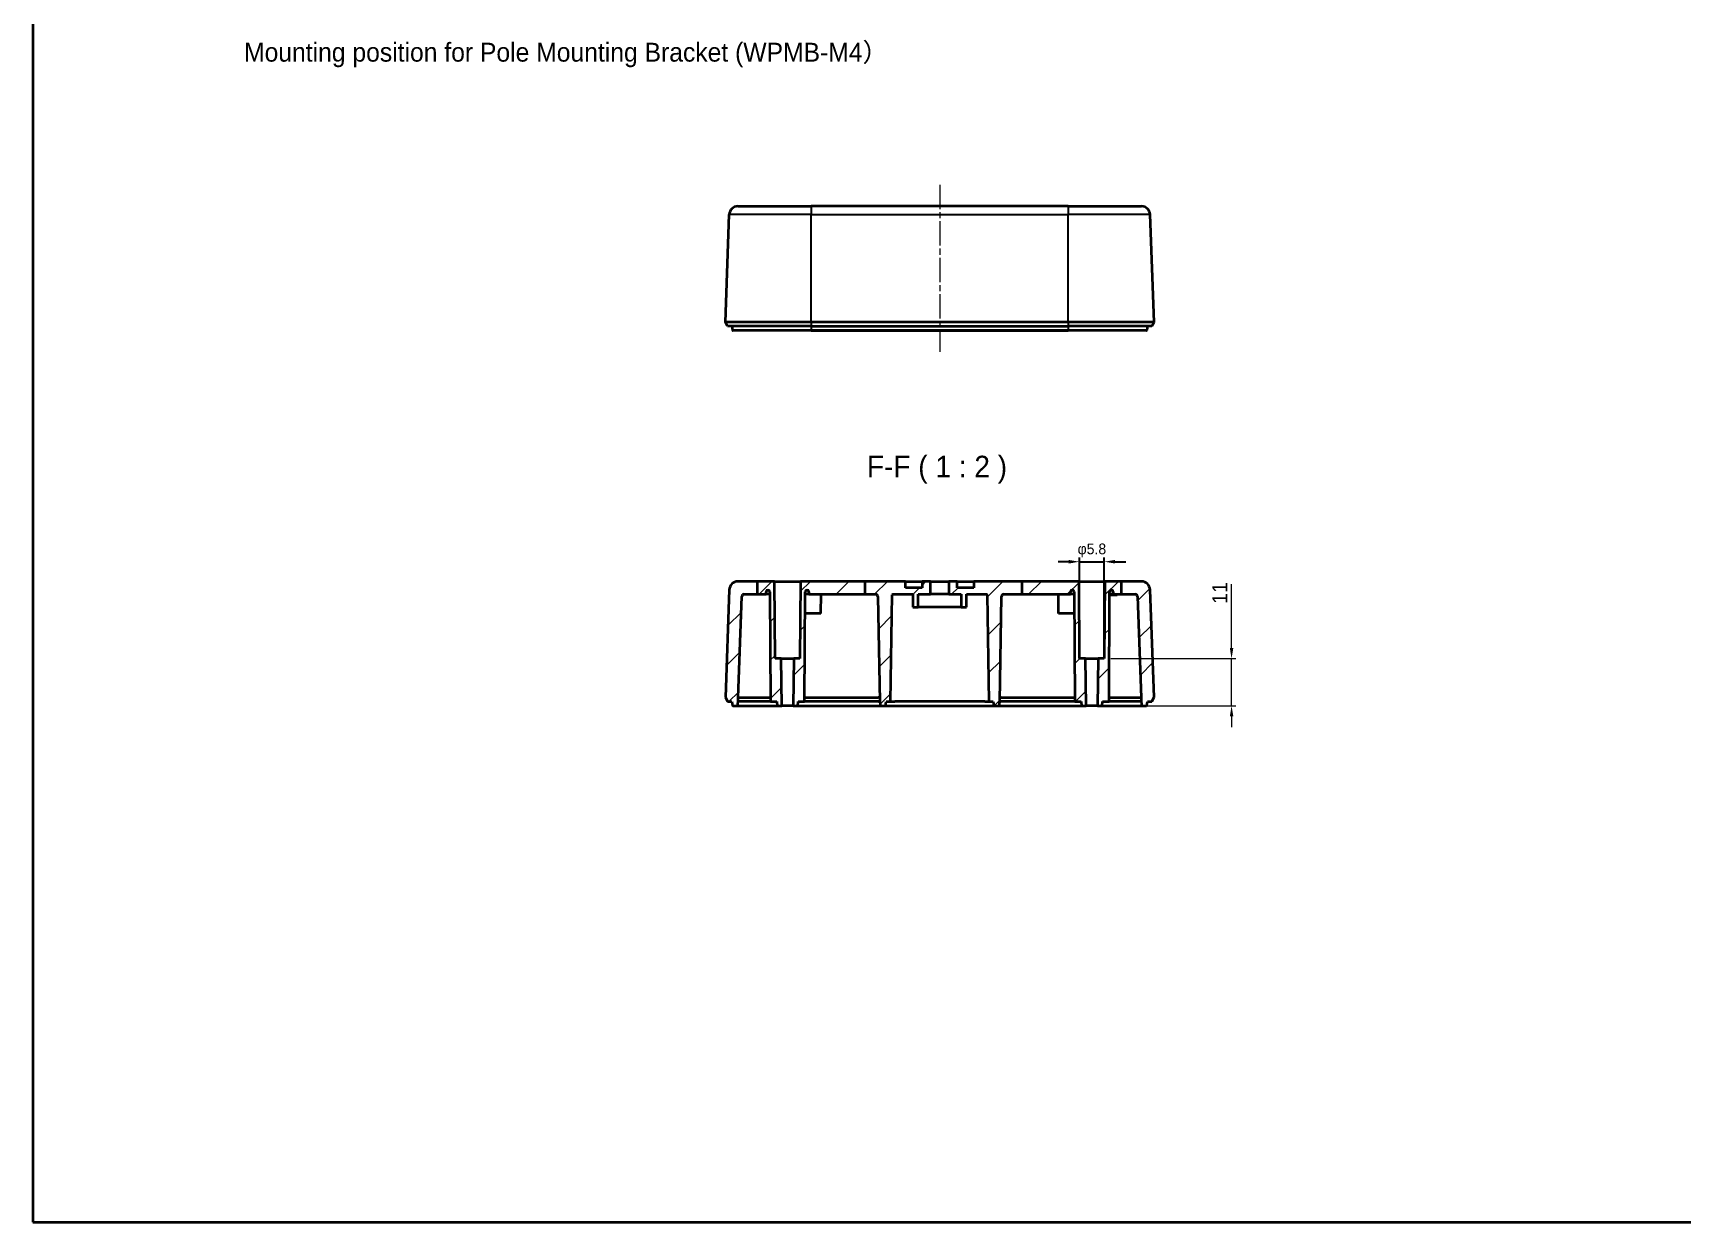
# Model space of a CAD drawing. Header units: millimetres. Extents: x -225 to 2542, y -269 to 293.
# Drawn here: x 1760.4 to 2145.1, y -269.3 to 8.1 of the extents above; entities that cross this region are included whole.
import ezdxf

# ---------------------------------------------------------------- set-up
doc = ezdxf.new("R2010")
doc.units = ezdxf.units.MM
doc.linetypes.add('CHAIN', pattern=[0.3543, 0.2362, -0.0295, 0.0591, -0.0295])
doc.layers.get('Defpoints').update_dxf_attribs({"lineweight": 25})
for name, color, linetype, lineweight in [('AM_5', 3, 'Continuous', 25), ('Border (ISO)', 7, 'Continuous', 35), ('Dimension (ISO)', 7, 'Continuous', 18), ('Symbol (ISO)', 7, 'Continuous', 18), ('Visible (ISO)', 7, 'Continuous', 35), ('Visible Narrow (ISO)', 7, 'Continuous', 25)]:
    doc.layers.add(name, color=color, linetype=linetype, lineweight=lineweight)
doc.layers.add('Centerline (ISO)', color=7, linetype='Continuous', lineweight=18, true_color=0x80ffff)
doc.layers.add('Hatch (ISO)', color=1, linetype='Continuous', lineweight=18, true_color=0xff0000)
doc.styles.add('Note Text (TK)', font='MS PGothic.ttf')
doc.dimstyles.new('Default - Method 1b (TK)', dxfattribs={"dimtxt": 2.5, "dimasz": 2.5, "dimexe": 1, "dimexo": 1.5, "dimgap": 1, "dimtad": 1, "dimtoh": 1, "dimrnd": 1e-08, "dimdsep": 46, "dimtxsty": 'Note Text (TK)', "dimcen": 0.09, "dimdle": 5, "dimclrd": 100, "dimclre": 100, "dimclrt": 7, "dimadec": 1, "dimazin": 1, "dimtfac": 1, "dimtmove": 0, "dimatfit": 3, "dimfxl": 1, "dimtolj": 1, "dimlwd": -1, "dimlwe": -1, "dimarcsym": 0})

# ---------------------------------------------------------------- blocks, each defined once
blk = doc.blocks.new('図面枠 tk図枠')
at = {"layer": 'Border (ISO)'}
for p, q in [((14.5, 289), (14.5, 8)), ((14.5, 8), (405.5, 8))]:
    blk.add_line(p, q, dxfattribs=at)
blk = doc.blocks.new('*D73')
at = {"layer": 'Defpoints', "color": 0, "transparency": 16777216}
for p in [(2010.31, -137.84), (2009.82, -148.84), (2039.99, -148.84)]:
    blk.add_point(p, dxfattribs=at)
at = {"layer": 'Dimension (ISO)', "color": 100, "transparency": 16777216}
for p, q in [((2039.99, -135.34), (2039.99, -120.47)), ((2011.81, -137.84), (2040.99, -137.84)), ((2039.99, -148.84), (2039.99, -137.84)), ((2011.32, -148.84), (2040.99, -148.84)), ((2039.99, -151.34), (2039.99, -153.84))]:
    blk.add_line(p, q, dxfattribs=at)
for points in [[(2039.58, -135.34), (2040.41, -135.34), (2039.99, -137.84)], [(2039.58, -151.34), (2040.41, -151.34), (2039.99, -148.84)]]:
    blk.add_solid(points, dxfattribs=at)
at = {"layer": 'Dimension (ISO)', "color": 7, "transparency": 16777216, "insert": (2037.24, -125.07), "char_height": 3.5, "attachment_point": 4, "rotation": 90, "style": 'Note Text (TK)'}
blk.add_mtext('\\A1;11', dxfattribs=at)
blk = doc.blocks.new('*D105')
at = {"layer": 'AM_5', "color": 100, "transparency": 16777216}
for p, q in [((2002.01, -115.23), (1999.51, -115.23)), ((2004.51, -136.34), (2004.51, -114.23)), ((2004.51, -115.23), (2010.31, -115.23)), ((2010.31, -136.34), (2010.31, -114.23)), ((2012.81, -115.23), (2015.31, -115.23))]:
    blk.add_line(p, q, dxfattribs=at)
for points in [[(2002.01, -114.82), (2002.01, -115.65), (2004.51, -115.23)], [(2012.81, -114.82), (2012.81, -115.65), (2010.31, -115.23)]]:
    blk.add_solid(points, dxfattribs=at)
at = {"layer": 'Defpoints', "color": 0, "transparency": 16777216}
for p in [(2010.31, -115.23), (2004.51, -137.84), (2010.31, -137.84)]:
    blk.add_point(p, dxfattribs=at)
at = {"layer": 'AM_5', "color": 7, "transparency": 16777216, "insert": (2007.41, -112.61), "char_height": 2.5, "attachment_point": 5, "style": 'Note Text (TK)'}
blk.add_mtext('\\A1;{\\fMS PGothic|b0|i0|c128|p50;φ}5.8', dxfattribs=at)

msp = doc.modelspace()

# ---------------------------------------------------------------- hatches: boundary and pattern name
at = {"layer": 'Hatch (ISO)'}
h = msp.add_hatch(dxfattribs=at)
h.set_pattern_fill('ANSI31', color=256, scale=50.8, style=0)
h.set_pattern_definition([(45, (1731.4036, -285.3023), (-4.49013, 4.49013), [])])
edge = h.paths.add_edge_path()
edge.add_line((1929.3112, -119.83717), (1929.3112, -122.83717))
edge.add_line((1929.3112, -122.83717), (1926.28013, -122.83717))
edge.add_ellipse((1926.28013, -123.33717), major_axis=(-0.49966, 0.01851), ratio=1, start_angle=272.1210964, end_angle=360)
edge.add_line((1925.78048, -123.31866), (1924.90736, -146.8927))
edge.add_line((1924.90736, -146.8927), (1924.90736, -147.83717))
edge.add_line((1924.90736, -147.83717), (1924.74561, -148.75453))
edge.add_ellipse((1924.64713, -148.73717), major_axis=(0, -0.1), ratio=1, start_angle=0, end_angle=80, ccw=False)
edge.add_line((1924.64713, -148.83717), (1923.6676, -148.83717))
edge.add_ellipse((1923.6676, -148.73717), major_axis=(-0.09848, -0.01736), ratio=1, start_angle=0, end_angle=80, ccw=False)
edge.add_line((1923.56912, -148.75453), (1923.40736, -147.83717))
edge.add_line((1923.40736, -147.83717), (1922.40736, -147.83717))
edge.add_line((1922.40736, -147.83717), (1921.90736, -146.83717))
edge.add_line((1921.90736, -146.83717), (1922.83603, -121.76314))
edge.add_ellipse((1924.83466, -121.83717), major_axis=(0, 2), ratio=1, start_angle=0, end_angle=87.8789036, ccw=False)
edge.add_line((1924.83466, -119.83717), (1929.3112, -119.83717))
edge = h.paths.add_edge_path()
edge.add_line((2014.2066, -119.83717), (2014.2066, -122.83717))
edge.add_line((2014.2066, -122.83717), (2017.53459, -122.83717))
edge.add_ellipse((2017.53459, -123.33717), major_axis=(0, 0.5), ratio=1, start_angle=272.1210964, end_angle=360, ccw=False)
edge.add_line((2018.03425, -123.31866), (2018.90736, -146.8927))
edge.add_line((2018.90736, -146.8927), (2018.90736, -147.83717))
edge.add_line((2018.90736, -147.83717), (2019.06912, -148.75453))
edge.add_ellipse((2019.1676, -148.73717), major_axis=(-0.09848, -0.01736), ratio=1, start_angle=0, end_angle=80)
edge.add_line((2019.1676, -148.83717), (2020.14713, -148.83717))
edge.add_ellipse((2020.14713, -148.73717), major_axis=(0, -0.1), ratio=1, start_angle=0, end_angle=80)
edge.add_line((2020.24561, -148.75453), (2020.40736, -147.83717))
edge.add_line((2020.40736, -147.83717), (2021.40736, -147.83717))
edge.add_line((2021.40736, -147.83717), (2021.90736, -146.83717))
edge.add_line((2021.90736, -146.83717), (2020.9787, -121.76314))
edge.add_ellipse((2018.98007, -121.83717), major_axis=(1.99863, 0.07402), ratio=1, start_angle=0, end_angle=87.8789036)
edge.add_line((2018.98007, -119.83717), (2014.2066, -119.83717))
edge = h.paths.add_edge_path()
edge.add_line((1991.04155, -119.83717), (1991.04155, -122.83717))
edge.add_line((1991.04155, -122.83717), (2002.40736, -122.83717))
edge.add_line((2002.40736, -122.83717), (2002.41052, -122.23507))
edge.add_ellipse((2002.81051, -122.23717), major_axis=(-0.39999, 0.00209), ratio=1, start_angle=270.3, end_angle=360, ccw=False)
edge.add_line((2002.81051, -121.83717), (2002.87332, -121.83717))
edge.add_ellipse((2002.87332, -122.23717), major_axis=(0, 0.4), ratio=1, start_angle=270.3, end_angle=360, ccw=False)
edge.add_line((2003.27331, -122.23507), (2003.40736, -147.83717))
edge.add_line((2003.40736, -147.83717), (2004.90736, -147.83717))
edge.add_line((2004.90736, -147.83717), (2004.99485, -148.83717))
edge.add_line((2004.99485, -148.83717), (2006.05736, -148.83717))
edge.add_line((2006.05736, -148.83717), (2005.90736, -137.83717))
edge.add_line((2005.90736, -137.83717), (2004.50736, -137.83717))
edge.add_line((2004.50736, -137.83717), (2004.40736, -119.83717))
edge.add_line((2004.40736, -119.83717), (1991.04155, -119.83717))
edge = h.paths.add_edge_path()
edge.add_line((1954.48217, -119.83717), (1954.48217, -122.83717))
edge.add_line((1954.48217, -122.83717), (1941.40736, -122.83717))
edge.add_line((1941.40736, -122.83717), (1941.40421, -122.23507))
edge.add_ellipse((1941.00422, -122.23717), major_axis=(0, 0.4), ratio=1, start_angle=270.3, end_angle=360)
edge.add_line((1941.00422, -121.83717), (1940.94141, -121.83717))
edge.add_ellipse((1940.94141, -122.23717), major_axis=(-0.39999, 0.00209), ratio=1, start_angle=270.3, end_angle=360)
edge.add_line((1940.54142, -122.23507), (1940.40736, -147.83717))
edge.add_line((1940.40736, -147.83717), (1938.90736, -147.83717))
edge.add_line((1938.90736, -147.83717), (1938.81988, -148.83717))
edge.add_line((1938.81988, -148.83717), (1937.75736, -148.83717))
edge.add_line((1937.75736, -148.83717), (1937.90736, -137.83717))
edge.add_line((1937.90736, -137.83717), (1939.30736, -137.83717))
edge.add_line((1939.30736, -137.83717), (1939.40736, -119.83717))
edge.add_line((1939.40736, -119.83717), (1954.48217, -119.83717))
edge = h.paths.add_edge_path()
edge.add_line((1929.3112, -122.83717), (1931.40736, -122.83717))
edge.add_line((1931.40736, -122.83717), (1931.41052, -122.23507))
edge.add_ellipse((1931.81051, -122.23717), major_axis=(-0.39999, 0.00209), ratio=1, start_angle=270.3, end_angle=360, ccw=False)
edge.add_line((1931.81051, -121.83717), (1931.87332, -121.83717))
edge.add_ellipse((1931.87332, -122.23717), major_axis=(0, 0.4), ratio=1, start_angle=270.3, end_angle=360, ccw=False)
edge.add_line((1932.27331, -122.23507), (1932.40736, -147.83717))
edge.add_line((1932.40736, -147.83717), (1933.90736, -147.83717))
edge.add_line((1933.90736, -147.83717), (1933.99485, -148.83717))
edge.add_line((1933.99485, -148.83717), (1935.05736, -148.83717))
edge.add_line((1935.05736, -148.83717), (1934.90736, -137.83717))
edge.add_line((1934.90736, -137.83717), (1933.50736, -137.83717))
edge.add_line((1933.50736, -137.83717), (1933.40736, -119.83717))
edge.add_line((1933.40736, -119.83717), (1929.3112, -119.83717))
edge.add_line((1929.3112, -119.83717), (1929.3112, -122.83717))
edge = h.paths.add_edge_path()
edge.add_line((2014.2066, -119.83717), (2010.40736, -119.83717))
edge.add_line((2010.40736, -119.83717), (2010.30736, -137.83717))
edge.add_line((2010.30736, -137.83717), (2008.90736, -137.83717))
edge.add_line((2008.90736, -137.83717), (2008.75736, -148.83717))
edge.add_line((2008.75736, -148.83717), (2009.81988, -148.83717))
edge.add_line((2009.81988, -148.83717), (2009.90736, -147.83717))
edge.add_line((2009.90736, -147.83717), (2011.40736, -147.83717))
edge.add_line((2011.40736, -147.83717), (2011.54142, -122.23507))
edge.add_ellipse((2011.94141, -122.23717), major_axis=(-0.39999, 0.00209), ratio=1, start_angle=270.3, end_angle=360, ccw=False)
edge.add_line((2011.94141, -121.83717), (2012.00422, -121.83717))
edge.add_ellipse((2012.00422, -122.23717), major_axis=(0, 0.4), ratio=1, start_angle=270.3, end_angle=360, ccw=False)
edge.add_line((2012.40421, -122.23507), (2012.40736, -122.83717))
edge.add_line((2012.40736, -122.83717), (2014.2066, -122.83717))
edge.add_line((2014.2066, -122.83717), (2014.2066, -119.83717))
edge = h.paths.add_edge_path()
edge.add_line((1954.48217, -122.83717), (1956.97964, -122.83717))
edge.add_ellipse((1956.97964, -123.33717), major_axis=(0, 0.5), ratio=1, start_angle=271, end_angle=360, ccw=False)
edge.add_line((1957.47956, -123.32844), (1957.90736, -147.83717))
edge.add_line((1957.90736, -147.83717), (1958.06912, -148.75453))
edge.add_ellipse((1958.1676, -148.73717), major_axis=(-0.09848, -0.01736), ratio=1, start_angle=0, end_angle=80)
edge.add_line((1958.1676, -148.83717), (1959.14713, -148.83717))
edge.add_ellipse((1959.14713, -148.73717), major_axis=(0, -0.1), ratio=1, start_angle=0, end_angle=80)
edge.add_line((1959.24561, -148.75453), (1959.40736, -147.83717))
edge.add_line((1959.40736, -147.83717), (1960.40736, -147.83717))
edge.add_line((1960.40736, -147.83717), (1960.84203, -122.93542))
edge.add_ellipse((1960.94201, -122.93717), major_axis=(-0.09998, 0.00175), ratio=1, start_angle=271, end_angle=360, ccw=False)
edge.add_line((1960.94201, -122.83717), (1965.65736, -122.83717))
edge.add_line((1965.65736, -122.83717), (1965.65736, -125.83717))
edge.add_line((1965.65736, -125.83717), (1966.90736, -125.83717))
edge.add_line((1966.90736, -125.83717), (1966.90736, -122.83717))
edge.add_line((1966.90736, -122.83717), (1969.75736, -122.83717))
edge.add_line((1969.75736, -122.83717), (1969.75736, -119.83717))
edge.add_line((1969.75736, -119.83717), (1967.80736, -119.83717))
edge.add_line((1967.80736, -119.83717), (1967.80736, -121.33717))
edge.add_line((1967.80736, -121.33717), (1963.90736, -121.33717))
edge.add_line((1963.90736, -121.33717), (1963.90736, -119.83717))
edge.add_line((1963.90736, -119.83717), (1954.48217, -119.83717))
edge.add_line((1954.48217, -119.83717), (1954.48217, -122.83717))
edge = h.paths.add_edge_path()
edge.add_line((1991.04155, -119.83717), (1979.90736, -119.83717))
edge.add_line((1979.90736, -119.83717), (1979.90736, -121.33717))
edge.add_line((1979.90736, -121.33717), (1976.00736, -121.33717))
edge.add_line((1976.00736, -121.33717), (1976.00736, -119.83717))
edge.add_line((1976.00736, -119.83717), (1974.05736, -119.83717))
edge.add_line((1974.05736, -119.83717), (1974.05736, -122.83717))
edge.add_line((1974.05736, -122.83717), (1976.90736, -122.83717))
edge.add_line((1976.90736, -122.83717), (1976.90736, -125.83717))
edge.add_line((1976.90736, -125.83717), (1978.15736, -125.83717))
edge.add_line((1978.15736, -125.83717), (1978.15736, -122.83717))
edge.add_line((1978.15736, -122.83717), (1982.87272, -122.83717))
edge.add_ellipse((1982.87272, -122.93717), major_axis=(0, 0.1), ratio=1, start_angle=271, end_angle=360, ccw=False)
edge.add_line((1982.9727, -122.93542), (1983.40736, -147.83717))
edge.add_line((1983.40736, -147.83717), (1984.40736, -147.83717))
edge.add_line((1984.40736, -147.83717), (1984.56912, -148.75453))
edge.add_ellipse((1984.6676, -148.73717), major_axis=(-0.09848, -0.01736), ratio=1, start_angle=0, end_angle=80)
edge.add_line((1984.6676, -148.83717), (1985.64713, -148.83717))
edge.add_ellipse((1985.64713, -148.73717), major_axis=(0, -0.1), ratio=1, start_angle=0, end_angle=80)
edge.add_line((1985.74561, -148.75453), (1985.90736, -147.83717))
edge.add_line((1985.90736, -147.83717), (1986.33517, -123.32844))
edge.add_ellipse((1986.83509, -123.33717), major_axis=(-0.49992, 0.00873), ratio=1, start_angle=271, end_angle=360, ccw=False)
edge.add_line((1986.83509, -122.83717), (1991.04155, -122.83717))
edge.add_line((1991.04155, -122.83717), (1991.04155, -119.83717))

# ---------------------------------------------------------------- linework, layer by layer
at = {"layer": 'Centerline (ISO)', "linetype": 'CHAIN', "ltscale": 23.990969}
msp.add_line((1971.90736, -27.30006), (1971.90736, -66.21743), dxfattribs=at)
at = {"layer": 'Visible (ISO)'}
for p, q in [((1921.90736, -59.30006), (1922.83603, -34.22604)), ((1924.83466, -32.30006), (1941.90736, -32.30006)), ((2001.90736, -32.30006), (1941.90736, -32.30006)), ((2001.90736, -32.30006), (2018.98007, -32.30006)), ((2021.90736, -59.30006), (2020.9787, -34.22604)), ((1922.40736, -60.30006), (1921.90736, -59.30006)), ((1941.90736, -59.30006), (1921.90736, -59.30006)), ((1941.90736, -60.30006), (1922.40736, -60.30006)), ((1923.40736, -60.30006), (1923.56912, -61.21743)), ((1941.90736, -61.30006), (1923.6676, -61.30006)), ((2001.90736, -59.30006), (1941.90736, -59.30006)), ((1941.90736, -60.30006), (2001.90736, -60.30006)), ((1941.90736, -61.30006), (2001.90736, -61.30006)), ((2021.90736, -59.30006), (2001.90736, -59.30006)), ((2021.40736, -60.30006), (2001.90736, -60.30006)), ((2020.14713, -61.30006), (2001.90736, -61.30006)), ((2020.40736, -60.30006), (2020.24561, -61.21743)), ((2021.90736, -59.30006), (2021.40736, -60.30006)), ((1922.83603, -121.76314), (1921.90736, -146.83717)), ((1929.3112, -119.83717), (1924.83466, -119.83717)), ((1926.28013, -122.83717), (1929.3112, -122.83717)), ((1933.40736, -119.83717), (1929.3112, -119.83717)), ((1929.3112, -119.83717), (1929.3112, -122.83717)), ((1929.3112, -122.83717), (1931.40736, -122.83717)), ((1931.40736, -122.83717), (1931.41052, -122.23507)), ((1932.27646, -122.83717), (1931.40736, -122.83717)), ((1931.81051, -121.83717), (1931.87332, -121.83717)), ((1932.27331, -122.23507), (1932.40736, -147.83717)), ((1933.50736, -137.83717), (1933.40736, -119.83717)), ((1933.40736, -119.83717), (1939.40736, -119.83717)), ((1939.40736, -119.83717), (1939.30736, -137.83717)), ((1954.48217, -119.83717), (1939.40736, -119.83717)), ((1940.40736, -147.83717), (1940.54142, -122.23507)), ((1941.40736, -122.83717), (1940.53826, -122.83717)), ((1940.94141, -121.83717), (1941.00422, -121.83717)), ((1941.40421, -122.23507), (1941.40736, -122.83717)), ((1941.40736, -122.83717), (1954.48217, -122.83717)), ((1944.20736, -127.33717), (1944.23093, -122.83717)), ((1963.90736, -119.83717), (1954.48217, -119.83717)), ((1954.48217, -119.83717), (1954.48217, -122.83717)), ((1954.48217, -122.83717), (1956.97964, -122.83717)), ((1960.40736, -147.83717), (1960.84203, -122.93542)), ((1960.94201, -122.83717), (1965.65736, -122.83717)), ((1963.90736, -121.33717), (1963.90736, -119.83717)), ((1963.90736, -119.83717), (1964.90736, -119.83717)), ((1967.80736, -121.33717), (1963.90736, -121.33717)), ((1964.90736, -119.83717), (1967.80736, -119.83717)), ((1965.65736, -122.83717), (1965.65736, -125.83717)), ((1966.90736, -125.83717), (1966.90736, -122.83717)), ((1966.90736, -122.83717), (1969.75736, -122.83717)), ((1969.75736, -119.83717), (1967.80736, -119.83717)), ((1967.80736, -119.83717), (1967.80736, -121.33717)), ((1969.75736, -122.83717), (1969.75736, -119.83717)), ((1969.75736, -119.83717), (1974.05736, -119.83717)), ((1974.05736, -122.83717), (1969.75736, -122.83717)), ((1976.00736, -119.83717), (1974.05736, -119.83717)), ((1974.05736, -119.83717), (1974.05736, -122.83717)), ((1974.05736, -122.83717), (1976.90736, -122.83717)), ((1976.00736, -121.33717), (1976.00736, -119.83717)), ((1976.00736, -119.83717), (1978.90736, -119.83717)), ((1979.90736, -121.33717), (1976.00736, -121.33717)), ((1976.90736, -122.83717), (1976.90736, -125.83717)), ((1978.15736, -125.83717), (1978.15736, -122.83717)), ((1978.15736, -122.83717), (1982.87272, -122.83717)), ((1978.90736, -119.83717), (1979.90736, -119.83717)), ((1991.04155, -119.83717), (1979.90736, -119.83717)), ((1979.90736, -119.83717), (1979.90736, -121.33717)), ((1982.9727, -122.93542), (1983.40736, -147.83717)), ((1986.83509, -122.83717), (1991.04155, -122.83717)), ((1991.04155, -119.83717), (1991.04155, -122.83717)), ((2004.40736, -119.83717), (1991.04155, -119.83717)), ((1991.04155, -122.83717), (2002.40736, -122.83717)), ((1999.60736, -127.33717), (1999.5838, -122.83717)), ((2002.40736, -122.83717), (2002.41052, -122.23507)), ((2003.27646, -122.83717), (2002.40736, -122.83717)), ((2002.81051, -121.83717), (2002.87332, -121.83717)), ((2003.27331, -122.23507), (2003.40736, -147.83717)), ((2004.50736, -137.83717), (2004.40736, -119.83717)), ((2004.40736, -119.83717), (2010.40736, -119.83717)), ((2010.40736, -119.83717), (2010.30736, -137.83717)), ((2014.2066, -119.83717), (2010.40736, -119.83717)), ((2011.40736, -147.83717), (2011.54142, -122.23507)), ((2013.29685, -123.03717), (2011.53722, -123.03717)), ((2012.40736, -122.83717), (2011.53826, -122.83717)), ((2011.94141, -121.83717), (2012.00422, -121.83717)), ((2012.40421, -122.23507), (2012.40736, -122.83717)), ((2012.40736, -122.83717), (2014.2066, -122.83717)), ((2013.29685, -122.83717), (2013.29685, -123.03717)), ((2014.2066, -119.83717), (2014.2066, -122.83717)), ((2018.98007, -119.83717), (2014.2066, -119.83717)), ((2014.2066, -122.83717), (2017.53459, -122.83717)), ((2021.90736, -146.83717), (2020.9787, -121.76314)), ((1924.90736, -146.8927), (1925.78048, -123.31866)), ((1957.47956, -123.32844), (1957.90736, -147.83717)), ((1965.65736, -125.83717), (1966.90736, -125.83717)), ((1976.90736, -125.83717), (1966.90736, -125.83717)), ((1976.90736, -125.83717), (1978.15736, -125.83717)), ((1985.90736, -147.83717), (1986.33517, -123.32844)), ((2018.03425, -123.31866), (2018.90736, -146.8927)), ((1944.20736, -127.33717), (1940.5147, -127.33717)), ((2003.30003, -127.33717), (1999.60736, -127.33717)), ((1934.90736, -137.83717), (1933.50736, -137.83717)), ((1935.05736, -148.83717), (1934.90736, -137.83717)), ((1934.90736, -137.83717), (1937.90736, -137.83717)), ((1937.90736, -137.83717), (1937.75736, -148.83717)), ((1939.30736, -137.83717), (1937.90736, -137.83717)), ((2005.90736, -137.83717), (2004.50736, -137.83717)), ((2006.05736, -148.83717), (2005.90736, -137.83717)), ((2005.90736, -137.83717), (2008.90736, -137.83717)), ((2008.90736, -137.83717), (2008.75736, -148.83717)), ((2010.30736, -137.83717), (2008.90736, -137.83717)), ((1921.90736, -146.83717), (1922.40736, -147.83717)), ((1922.40736, -147.83717), (1923.40736, -147.83717)), ((1923.40736, -147.83717), (1923.56912, -148.75453)), ((1923.6676, -148.83717), (1924.64713, -148.83717)), ((1924.64713, -148.83717), (1933.99485, -148.83717)), ((1924.74561, -148.75453), (1924.90736, -147.83717)), ((1924.90736, -147.83717), (1924.90736, -146.8927)), ((1924.90736, -146.8927), (1932.40242, -146.8927)), ((1932.40736, -147.83717), (1924.90736, -147.83717)), ((1932.40736, -147.83717), (1933.90736, -147.83717)), ((1933.90736, -147.83717), (1933.99485, -148.83717)), ((1933.99485, -148.83717), (1935.05736, -148.83717)), ((1937.75736, -148.83717), (1935.05736, -148.83717)), ((1937.75736, -148.83717), (1938.81988, -148.83717)), ((1938.81988, -148.83717), (1938.90736, -147.83717)), ((1938.81988, -148.83717), (1941.90736, -148.83717)), ((1938.90736, -147.83717), (1940.40736, -147.83717)), ((1941.90736, -147.83717), (1940.40736, -147.83717)), ((1940.41231, -146.8927), (1941.90736, -146.8927)), ((1941.90736, -146.8927), (1957.59083, -146.8927)), ((1957.60732, -147.83717), (1941.90736, -147.83717)), ((1941.90736, -148.83717), (1957.60732, -148.83717)), ((1957.59083, -146.8927), (1957.59103, -146.8927)), ((1957.60732, -147.83717), (1957.90736, -147.83717)), ((1957.90736, -147.83717), (1958.06912, -148.75453)), ((1958.1676, -148.83717), (1959.14713, -148.83717)), ((1959.14713, -148.83717), (1961.40736, -148.83717)), ((1959.24561, -148.75453), (1959.40736, -147.83717)), ((1959.40736, -147.83717), (1960.40736, -147.83717)), ((1960.40736, -147.83717), (1961.40736, -147.83717)), ((1982.40736, -147.83717), (1961.40736, -147.83717)), ((1961.40736, -148.83717), (1982.40736, -148.83717)), ((1982.40736, -147.83717), (1983.40736, -147.83717)), ((1982.40736, -148.83717), (1984.6676, -148.83717)), ((1983.40736, -147.83717), (1984.40736, -147.83717)), ((1984.40736, -147.83717), (1984.56912, -148.75453)), ((1984.6676, -148.83717), (1985.64713, -148.83717)), ((1985.74561, -148.75453), (1985.90736, -147.83717)), ((1985.90736, -147.83717), (1986.20741, -147.83717)), ((2001.90736, -147.83717), (1986.20741, -147.83717)), ((1986.20741, -148.83717), (2001.90736, -148.83717)), ((1986.2237, -146.8927), (1986.2239, -146.8927)), ((1986.2239, -146.8927), (2001.90736, -146.8927)), ((2001.90736, -146.8927), (2003.40242, -146.8927)), ((2003.40736, -147.83717), (2001.90736, -147.83717)), ((2001.90736, -148.83717), (2004.99485, -148.83717)), ((2003.40736, -147.83717), (2004.90736, -147.83717)), ((2004.90736, -147.83717), (2004.99485, -148.83717)), ((2004.99485, -148.83717), (2006.05736, -148.83717)), ((2008.75736, -148.83717), (2006.05736, -148.83717)), ((2008.75736, -148.83717), (2009.81988, -148.83717)), ((2009.81988, -148.83717), (2009.90736, -147.83717)), ((2009.81988, -148.83717), (2019.1676, -148.83717)), ((2009.90736, -147.83717), (2011.40736, -147.83717)), ((2018.90736, -147.83717), (2011.40736, -147.83717)), ((2011.41231, -146.8927), (2018.90736, -146.8927)), ((2018.90736, -146.8927), (2018.90736, -147.83717)), ((2018.90736, -147.83717), (2019.06912, -148.75453)), ((2019.1676, -148.83717), (2020.14713, -148.83717)), ((2020.24561, -148.75453), (2020.40736, -147.83717)), ((2020.40736, -147.83717), (2021.40736, -147.83717)), ((2021.40736, -147.83717), (2021.90736, -146.83717))]:
    msp.add_line(p, q, dxfattribs=at)
for centre, radius, start, end in [((1924.83466, -34.30006), 2, 90, 177.8789036), ((2018.98007, -34.30006), 2, 2.1210964, 90), ((1923.6676, -61.20006), 0.1, 190, 270), ((2020.14713, -61.20006), 0.1, 270, 350), ((1924.83466, -121.83717), 2, 90, 177.8789036), ((1926.28013, -123.33717), 0.5, 90, 177.8789036), ((1931.81051, -122.23717), 0.4, 90, 179.7), ((1931.87332, -122.23717), 0.4, 0.3, 90), ((1940.94141, -122.23717), 0.4, 90, 179.7), ((1941.00422, -122.23717), 0.4, 0.3, 90), ((1956.97964, -123.33717), 0.5, 1, 90), ((1960.94201, -122.93717), 0.1, 90, 179), ((1982.87272, -122.93717), 0.1, 1, 90), ((1986.83509, -123.33717), 0.5, 90, 179), ((2002.81051, -122.23717), 0.4, 90, 179.7), ((2002.87332, -122.23717), 0.4, 0.3, 90), ((2011.94141, -122.23717), 0.4, 90, 179.7), ((2012.00422, -122.23717), 0.4, 0.3, 90), ((2017.53459, -123.33717), 0.5, 2.1210964, 90), ((2018.98007, -121.83717), 2, 2.1210964, 90), ((1923.6676, -148.73717), 0.1, 190, 270), ((1924.64713, -148.73717), 0.1, 270, 350), ((1958.1676, -148.73717), 0.1, 190, 270), ((1959.14713, -148.73717), 0.1, 270, 350), ((1984.6676, -148.73717), 0.1, 190, 270), ((1985.64713, -148.73717), 0.1, 270, 350), ((2019.1676, -148.73717), 0.1, 190, 270), ((2020.14713, -148.73717), 0.1, 270, 350)]:
    msp.add_arc(centre, radius, start, end, dxfattribs=at)
for centre, major_axis, start_param, end_param in [((1957.59093, -146.89826), (0.29995, 0.00524), 0, 1.570150384), ((1986.2238, -146.89826), (-0.29995, 0.00524), 4.713034923, 6.283185314)]:
    msp.add_ellipse(centre, major_axis=major_axis, ratio=0.018509355, start_param=start_param, end_param=end_param, dxfattribs=at)
for points, knots in [([(1957.60732, -148.83717), (1957.71092, -148.83717), (1957.81437, -148.83717), (1957.9832, -148.83717), (1958.05, -148.83717), (1958.12483, -148.83717), (1958.1453, -148.83717), (1958.164, -148.83717), (1958.1676, -148.83717), (1958.1676, -148.83717)], [0, 0, 0, 0, 0.03108188875, 0.03108188875, 0.05909936593, 0.05909936593, 0.07661028917, 0.07661028917, 0.08755461619, 0.08755461619, 0.08755461619, 0.08755461619]), ([(1985.64713, -148.83717), (1985.64713, -148.83717), (1985.65072, -148.83717), (1985.66943, -148.83717), (1985.6899, -148.83717), (1985.76473, -148.83717), (1985.83152, -148.83717), (1986.00036, -148.83717), (1986.1038, -148.83717), (1986.20741, -148.83717)], [0, 0, 0, 0, 0.01094432702, 0.01094432702, 0.02845525026, 0.02845525026, 0.05647272745, 0.05647272745, 0.08755461619, 0.08755461619, 0.08755461619, 0.08755461619])]:
    msp.add_open_spline(points, degree=3, knots=knots, dxfattribs=at)
at = {"layer": 'Visible Narrow (ISO)'}
for p, q in [((1941.90736, -34.22604), (1922.83603, -34.22604)), ((1941.90736, -32.30006), (1941.90736, -34.22604)), ((1941.90736, -34.22604), (2001.90736, -34.22604)), ((1941.90736, -59.30006), (1941.90736, -34.22604)), ((2001.90736, -32.30006), (2001.90736, -34.22604)), ((2020.9787, -34.22604), (2001.90736, -34.22604)), ((2001.90736, -59.30006), (2001.90736, -34.22604)), ((1923.56912, -61.21743), (1941.90736, -61.21743)), ((1941.90736, -59.30006), (1941.90736, -60.30006)), ((1941.90736, -60.30006), (1941.90736, -61.21743)), ((2001.90736, -61.21743), (1941.90736, -61.21743)), ((1941.90736, -61.21743), (1941.90736, -61.30006)), ((2001.90736, -59.30006), (2001.90736, -60.30006)), ((2001.90736, -60.30006), (2001.90736, -61.21743)), ((2001.90736, -61.21743), (2020.24561, -61.21743)), ((2001.90736, -61.21743), (2001.90736, -61.30006))]:
    msp.add_line(p, q, dxfattribs=at)

# ---------------------------------------------------------------- block references
at = {"xscale": 2, "yscale": 2, "zscale": 2}
msp.add_blockref('図面枠 tk図枠', (1731.40358, -285.30232), dxfattribs=at)

# ---------------------------------------------------------------- texts
at = {"layer": 'Symbol (ISO)', "color": 7, "insert": (1809.63699, 2.99512), "char_height": 4.4, "width": 159.2491245, "attachment_point": 4, "line_spacing_factor": 1.5, "style": 'Note Text (TK)'}
msp.add_mtext('{\\fＭＳ Ｐゴシック|b0|i0;\\H4.4000;Mounting position for Pole Mounting Bracket (WPMB-M4）}', dxfattribs=at)
at = {"layer": 'Symbol (ISO)', "color": 7, "insert": (1954.9211, -97.00786), "char_height": 5, "attachment_point": 7, "style": 'Note Text (TK)'}
msp.add_mtext('F-F ( 1 : 2 )', dxfattribs=at)

# ---------------------------------------------------------------- dimensions: what is measured, and where the dimension line sits
at = {"layer": 'AM_5'}
dim = msp.add_linear_dim(base=(2010.30736, -115.2346), p1=(2004.50736, -137.83717), p2=(2010.30736, -137.83717), angle=0, text='{\\fMS PGothic|b0|i0|c128|p50;φ}<>', dimstyle='Default - Method 1b (TK)', override={"dimtdec": 4, "dimtzin": 0}, dxfattribs=at)
dim.commit()
dim.dimension.update_dxf_attribs({"geometry": '*D105', "text_midpoint": (2007.40736, -115.2346), "dimtype": 160})
at = {"layer": 'Dimension (ISO)', "color": 100, "true_color": 0x00ff3f}
dim = msp.add_linear_dim(base=(2039.99414, -148.83717), p1=(2010.30736, -137.83717), p2=(2009.81988, -148.83717), angle=90, dimstyle='Default - Method 1b (TK)', override={"dimtxt": 3.5, "dimtoh": 0, "dimdec": 2, "dimtp": 0, "dimtm": 0, "dimtdec": 2, "dimtofl": 1, "dimatfit": 1}, dxfattribs=at)
dim.commit()
dim.dimension.update_dxf_attribs({"geometry": '*D73', "text_midpoint": (2039.99414, -123.26614), "dimtype": 160})

doc.saveas('drawing.dxf')
